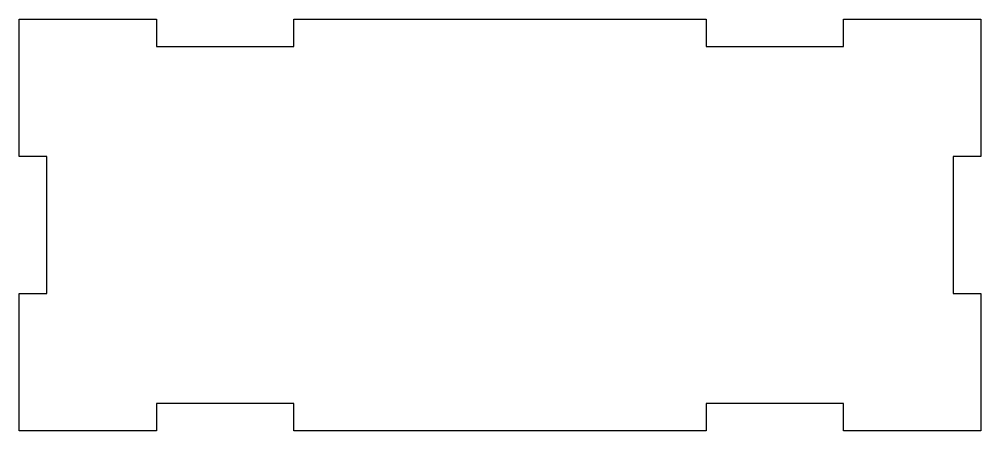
# Model space of a CAD drawing. Header units: millimetres. Extents: x -80 to -10, y 100 to 130.
import ezdxf

# ---------------------------------------------------------------- set-up
doc = ezdxf.new("R2010")
doc.units = ezdxf.units.MM
doc.layers.get('0').update_dxf_attribs({"linetype": 'CONTINUOUS'})

msp = doc.modelspace()

# ---------------------------------------------------------------- linework, layer by layer
msp.add_lwpolyline([(-60, 100), (-60, 102), (-70, 102), (-70, 100), (-80, 100), (-80, 110), (-78, 110), (-78, 120), (-80, 120), (-80, 130), (-70, 130), (-70, 128), (-60, 128), (-60, 130), (-30, 130), (-30, 128), (-20, 128), (-20, 130), (-10, 130), (-10, 120), (-12, 120), (-12, 110), (-10, 110), (-10, 100), (-20, 100), (-20, 102), (-30, 102), (-30, 100)], close=True)

doc.saveas('drawing.dxf')
